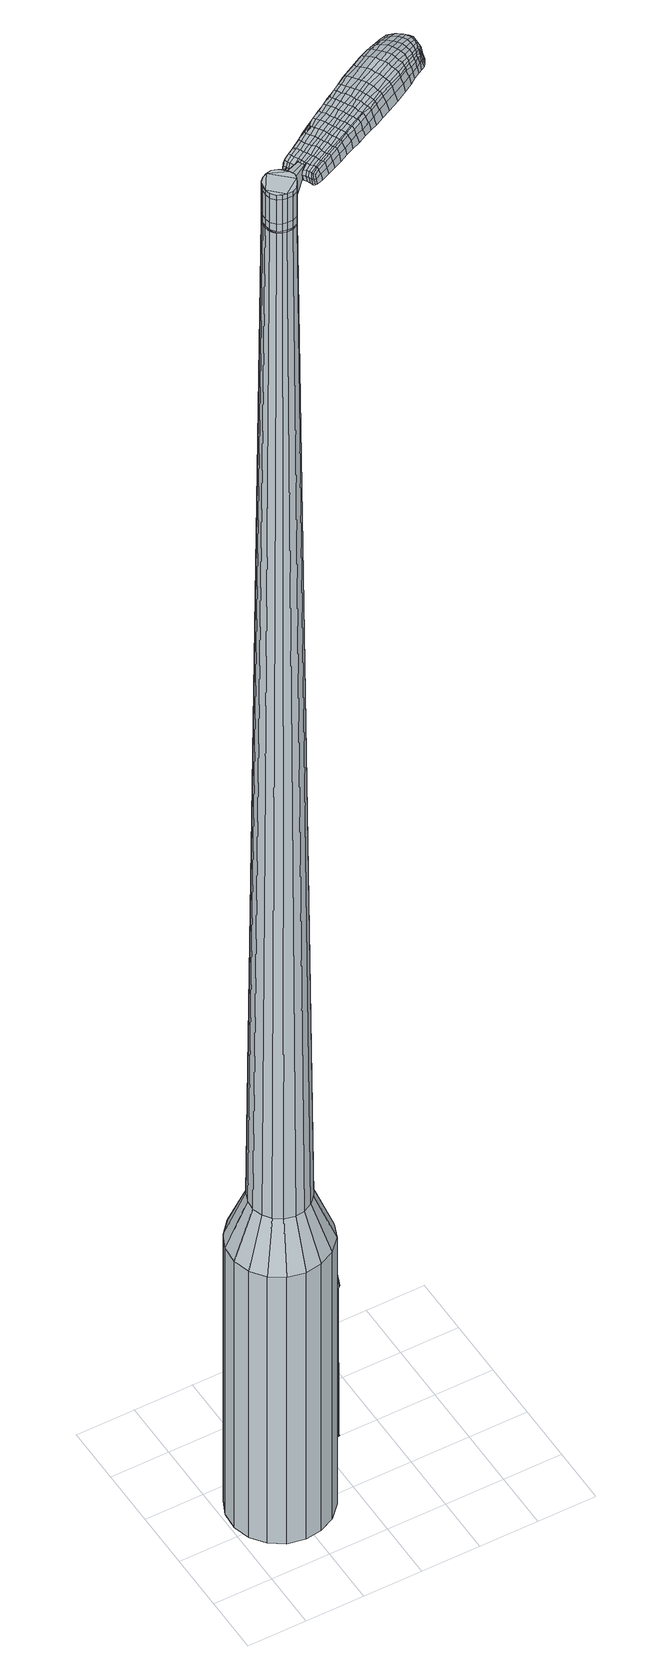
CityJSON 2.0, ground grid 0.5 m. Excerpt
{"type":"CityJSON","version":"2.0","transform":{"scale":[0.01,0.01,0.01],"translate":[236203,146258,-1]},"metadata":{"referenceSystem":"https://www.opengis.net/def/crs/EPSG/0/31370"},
"CityObjects":{
"object1":{"type":"GenericCityObject","attributes":{"cluster":675,"mean_distance_to_centroid":0.292,"new_centroid_x":236203.44,"new_centroid_y":146258.62,"mean_distance_to_camera":7.93,"H1":10.17,"H2":12.09,"Z_final":113.2,"cluster2":-1,"proj_x":236205.39,"proj_y":146262.51,"id_line":6606,"bearing_l":296.58,"distance":4.35,"orientation":"left","G_obj":26.58},"geometry":[{"type":"MultiSurface","lod":"2","boundaries":[[[0,1,2,3]],[[1,4,5,2]],[[4,6,7,5]],[[6,8,9,7]],[[8,10,11,9]],[[10,12,13,11]],[[12,14,15,13]],[[14,16,17,15]],[[16,18,19,17]],[[18,20,21,19]],[[20,22,23,21]],[[22,24,25,23]],[[24,26,27,25]],[[26,28,29,27]],[[28,30,31,29]],[[30,32,33,31]],[[32,34,35,33]],[[34,0,3,35]],[[36,37,38,39]],[[38,40,41,42]],[[41,43,42]],[[42,44,45,46]],[[45,47,46]],[[46,48,49,50]],[[49,51,50]],[[42,46,50,38]],[[50,52,39,38]],[[53,36,39]],[[2,5,7,35]],[[7,9,11,15]],[[11,13,15]],[[15,17,19,23]],[[19,21,23]],[[23,25,27,31]],[[27,29,31]],[[15,23,31,7]],[[31,33,35,7]],[[3,2,35]],[[1,0,54,55]],[[0,34,56,54]],[[34,32,57,56]],[[32,30,58,57]],[[30,28,59,58]],[[28,26,60,59]],[[26,24,61,60]],[[24,22,62,61]],[[22,20,63,62]],[[20,18,64,63]],[[18,16,65,64]],[[16,14,66,65]],[[14,12,67,66]],[[12,10,68,67]],[[10,8,69,68]],[[8,6,70,69]],[[6,4,71,70]],[[4,1,55,71]],[[55,54,72,73]],[[54,56,74,72]],[[56,57,75,74]],[[57,58,76,75]],[[58,59,77,76]],[[59,60,78,77]],[[60,61,79,78]],[[61,62,80,79]],[[62,63,81,80]],[[63,64,82,81]],[[64,65,83,82]],[[65,66,84,83]],[[66,67,85,84]],[[67,68,86,85]],[[68,69,87,86]],[[69,70,88,87]],[[70,71,89,88]],[[71,55,73,89]],[[72,90,91,92]],[[93,94,90,72]],[[95,96,94,93]],[[97,98,96,95]],[[99,100,98,97]],[[101,102,100,99]],[[103,104,102,101]],[[105,106,104,103]],[[81,107,106,105]],[[108,109,107,81]],[[110,111,109,108]],[[84,112,111,110]],[[85,113,112,84]],[[114,115,113,85]],[[116,117,115,114]],[[88,118,117,116]],[[89,119,118,88]],[[92,91,119,89]],[[120,121,122,123]],[[124,120,123,125]],[[126,124,125,127]],[[128,126,127,129]],[[130,128,129,131]],[[132,130,131,133]],[[134,132,133,135]],[[136,134,135,137]],[[138,136,137,139]],[[140,138,139,141]],[[142,140,141,143]],[[144,142,143,145]],[[146,144,145,147]],[[148,146,147,149]],[[150,148,149,151]],[[152,150,151,153]],[[73,72,92]],[[74,93,72]],[[74,75,95,93]],[[75,76,97,95]],[[76,77,99,97]],[[77,78,101,99]],[[78,79,103,101]],[[79,80,105,103]],[[80,81,105]],[[82,108,81]],[[82,83,110,108]],[[83,84,110]],[[86,114,85]],[[86,87,116,114]],[[87,88,116]],[[73,92,89]],[[154,91,90]],[[154,119,91]],[[155,117,118]],[[155,156,115,117]],[[156,113,115]],[[157,111,112]],[[157,158,109,111]],[[158,107,109]],[[159,106,107]],[[159,160,104,106]],[[160,161,102,104]],[[161,162,100,102]],[[162,163,98,100]],[[163,164,96,98]],[[164,165,94,96]],[[165,90,94]],[[39,52,152,166]],[[154,90,167,153]],[[53,39,166,121]],[[90,165,122,167]],[[36,53,121,120]],[[165,164,123,122]],[[37,36,120,124]],[[164,163,125,123]],[[38,37,124,126]],[[163,162,127,125]],[[40,38,126,128]],[[162,161,129,127]],[[41,40,128,130]],[[161,160,131,129]],[[43,41,130,132]],[[160,159,133,131]],[[42,43,132,134]],[[159,107,135,133]],[[44,42,134,136]],[[107,158,137,135]],[[45,44,136,138]],[[158,157,139,137]],[[47,45,138,140]],[[157,112,141,139]],[[46,47,140,142]],[[112,113,143,141]],[[48,46,142,144]],[[113,156,145,143]],[[49,48,144,146]],[[156,155,147,145]],[[51,49,146,148]],[[155,118,149,147]],[[50,51,148,150]],[[118,119,151,149]],[[52,50,150,152]],[[119,154,153,151]],[[152,153,168,169]],[[153,167,170,168]],[[167,122,171,170]],[[122,121,172,171]],[[121,166,173,172]],[[166,152,169,173]],[[174,175,176,177]],[[178,174,177,179]],[[174,178,180,181]],[[175,174,181,182]],[[183,184,185,186]],[[187,183,186,188]],[[183,187,189,190]],[[184,183,190,191]],[[192,193,194,195]],[[196,192,195,197]],[[192,196,198,199]],[[193,192,199,200]],[[201,202,203,204]],[[205,201,204,206]],[[201,205,207,208]],[[202,201,208,209]],[[210,211,212,213]],[[214,210,213,215]],[[210,214,216,217]],[[211,210,217,218]],[[219,220,221,222]],[[223,219,222,224]],[[219,223,225,226]],[[220,219,226,227]],[[228,229,230,231]],[[220,228,231,221]],[[228,220,227,232]],[[229,228,232,233]],[[234,235,236,237]],[[229,234,237,230]],[[234,229,233,238]],[[235,234,238,239]],[[240,178,179,241]],[[235,240,241,236]],[[240,235,239,242]],[[178,240,242,180]],[[243,244,245,246]],[[247,243,246,248]],[[243,247,249,250]],[[244,243,250,251]],[[252,253,254,255]],[[244,252,255,245]],[[252,244,251,256]],[[253,252,256,257]],[[258,259,260,261]],[[253,258,261,254]],[[258,253,257,262]],[[259,258,262,263]],[[264,265,266,267]],[[259,264,267,260]],[[264,259,263,268]],[[265,264,268,269]],[[270,175,182,271]],[[265,270,271,266]],[[270,265,269,272]],[[175,270,272,176]],[[273,274,275,276]],[[277,273,276,278]],[[273,277,279,280]],[[274,273,280,281]],[[282,283,284,285]],[[274,282,285,275]],[[282,274,281,286]],[[283,282,286,287]],[[288,289,290,291]],[[283,288,291,284]],[[288,283,287,292]],[[289,288,292,293]],[[294,187,188,295]],[[289,294,295,290]],[[294,289,293,296]],[[187,294,296,189]],[[297,298,299,300]],[[301,297,300,302]],[[297,301,303,304]],[[298,297,304,305]],[[306,307,308,309]],[[298,306,309,299]],[[306,298,305,310]],[[307,306,310,311]],[[312,313,314,315]],[[307,312,315,308]],[[312,307,311,316]],[[313,312,316,317]],[[318,319,320,321]],[[313,318,321,314]],[[318,313,317,322]],[[319,318,322,323]],[[324,184,191,325]],[[319,324,325,320]],[[324,319,323,326]],[[184,324,326,185]],[[327,213,212,328]],[[329,327,328,330]],[[327,329,331,332]],[[213,327,332,215]],[[333,329,330,334]],[[335,333,334,336]],[[333,335,337,338]],[[329,333,338,331]],[[339,335,336,340]],[[341,339,340,342]],[[339,341,343,344]],[[335,339,344,337]],[[345,341,342,346]],[[347,345,346,348]],[[345,347,349,350]],[[341,345,350,343]],[[351,347,348,352]],[[202,351,352,203]],[[351,202,209,353]],[[347,351,353,349]],[[354,355,200,199]],[[356,354,199,198]],[[354,356,357,358]],[[355,354,358,359]],[[360,361,359,358]],[[362,360,358,357]],[[360,362,363,364]],[[361,360,364,365]],[[366,367,365,364]],[[368,366,364,363]],[[366,368,369,370]],[[367,366,370,371]],[[372,373,371,370]],[[374,372,370,369]],[[372,374,207,205]],[[373,372,205,206]],[[375,376,377,378]],[[277,375,378,279]],[[375,277,278,379]],[[376,375,379,380]],[[381,196,197,382]],[[376,381,382,377]],[[381,376,380,383]],[[196,381,383,198]],[[384,385,386,387]],[[223,384,387,225]],[[384,223,224,388]],[[385,384,388,389]],[[390,391,392,393]],[[385,390,393,386]],[[390,385,389,394]],[[391,390,394,395]],[[396,193,200,397]],[[391,396,397,392]],[[396,391,395,398]],[[193,396,398,194]],[[399,400,401,402]],[[181,399,402,182]],[[399,181,180,403]],[[400,399,403,404]],[[405,406,407,408]],[[400,405,408,401]],[[405,400,404,409]],[[406,405,409,410]],[[411,204,203,412]],[[406,411,412,407]],[[411,406,410,413]],[[204,411,413,206]],[[414,415,416,417]],[[186,414,417,188]],[[414,186,185,418]],[[415,414,418,419]],[[420,208,207,421]],[[415,420,421,416]],[[420,415,419,422]],[[208,420,422,209]],[[423,424,425,426]],[[301,423,426,303]],[[423,301,302,427]],[[424,423,427,428]],[[429,214,215,430]],[[424,429,430,425]],[[429,424,428,431]],[[214,429,431,216]],[[432,433,434,435]],[[247,432,435,249]],[[432,247,248,436]],[[433,432,436,437]],[[438,439,440,441]],[[433,438,441,434]],[[438,433,437,442]],[[439,438,442,443]],[[444,211,218,445]],[[439,444,445,440]],[[444,439,443,446]],[[211,444,446,212]],[[447,448,437,436]],[[246,447,436,248]],[[447,246,245,449]],[[448,447,449,450]],[[451,452,443,442]],[[448,451,442,437]],[[451,448,450,453]],[[452,451,453,454]],[[455,328,212,446]],[[452,455,446,443]],[[455,452,454,456]],[[328,455,456,330]],[[457,458,459,460]],[[304,457,460,305]],[[457,304,303,426]],[[458,457,426,425]],[[461,332,331,462]],[[458,461,462,459]],[[461,458,425,430]],[[332,461,430,215]],[[463,464,450,449]],[[255,463,449,245]],[[463,255,254,465]],[[464,463,465,466]],[[467,468,454,453]],[[464,467,453,450]],[[467,464,466,469]],[[468,467,469,470]],[[471,334,330,456]],[[468,471,456,454]],[[471,468,470,472]],[[334,471,472,336]],[[473,474,475,476]],[[310,473,476,311]],[[473,310,305,460]],[[474,473,460,459]],[[477,338,337,478]],[[474,477,478,475]],[[477,474,459,462]],[[338,477,462,331]],[[479,480,466,465]],[[261,479,465,254]],[[479,261,260,481]],[[480,479,481,482]],[[483,484,470,469]],[[480,483,469,466]],[[483,480,482,485]],[[484,483,485,486]],[[487,340,336,472]],[[484,487,472,470]],[[487,484,486,488]],[[340,487,488,342]],[[489,490,491,492]],[[316,489,492,317]],[[489,316,311,476]],[[490,489,476,475]],[[493,344,343,494]],[[490,493,494,491]],[[493,490,475,478]],[[344,493,478,337]],[[495,496,482,481]],[[267,495,481,260]],[[495,267,266,497]],[[496,495,497,498]],[[499,500,486,485]],[[496,499,485,482]],[[499,496,498,501]],[[500,499,501,502]],[[503,346,342,488]],[[500,503,488,486]],[[503,500,502,504]],[[346,503,504,348]],[[505,506,507,508]],[[322,505,508,323]],[[505,322,317,492]],[[506,505,492,491]],[[509,350,349,510]],[[506,509,510,507]],[[509,506,491,494]],[[350,509,494,343]],[[511,512,498,497]],[[271,511,497,266]],[[511,271,182,402]],[[512,511,402,401]],[[513,514,502,501]],[[512,513,501,498]],[[513,512,401,408]],[[514,513,408,407]],[[515,352,348,504]],[[514,515,504,502]],[[515,514,407,412]],[[352,515,412,203]],[[516,517,419,418]],[[326,516,418,185]],[[516,326,323,508]],[[517,516,508,507]],[[518,353,209,422]],[[517,518,422,419]],[[518,517,507,510]],[[353,518,510,349]],[[519,520,380,379]],[[276,519,379,278]],[[519,276,275,521]],[[520,519,521,522]],[[523,356,198,383]],[[520,523,383,380]],[[523,520,522,524]],[[356,523,524,357]],[[525,526,527,528]],[[226,525,528,227]],[[525,226,225,387]],[[526,525,387,386]],[[529,530,531,532]],[[526,529,532,527]],[[529,526,386,393]],[[530,529,393,392]],[[533,355,359,534]],[[530,533,534,531]],[[533,530,392,397]],[[355,533,397,200]],[[535,536,522,521]],[[285,535,521,275]],[[535,285,284,537]],[[536,535,537,538]],[[539,362,357,524]],[[536,539,524,522]],[[539,536,538,540]],[[362,539,540,363]],[[541,542,543,544]],[[232,541,544,233]],[[541,232,227,528]],[[542,541,528,527]],[[545,546,547,548]],[[542,545,548,543]],[[545,542,527,532]],[[546,545,532,531]],[[549,361,365,550]],[[546,549,550,547]],[[549,546,531,534]],[[361,549,534,359]],[[551,552,538,537]],[[291,551,537,284]],[[551,291,290,553]],[[552,551,553,554]],[[555,368,363,540]],[[552,555,540,538]],[[555,552,554,556]],[[368,555,556,369]],[[557,558,559,560]],[[238,557,560,239]],[[557,238,233,544]],[[558,557,544,543]],[[561,562,563,564]],[[558,561,564,559]],[[561,558,543,548]],[[562,561,548,547]],[[565,367,371,566]],[[562,565,566,563]],[[565,562,547,550]],[[367,565,550,365]],[[567,568,554,553]],[[295,567,553,290]],[[567,295,188,417]],[[568,567,417,416]],[[569,374,369,556]],[[568,569,556,554]],[[569,568,416,421]],[[374,569,421,207]],[[570,571,404,403]],[[242,570,403,180]],[[570,242,239,560]],[[571,570,560,559]],[[572,573,410,409]],[[571,572,409,404]],[[572,571,559,564]],[[573,572,564,563]],[[574,373,206,413]],[[573,574,413,410]],[[574,573,563,566]],[[373,574,566,371]],[[575,576,577,578]],[[578,577,579,580]],[[581,579,577,582]],[[582,577,576,583]],[[584,585,586,587]],[[587,586,588,589]],[[590,588,586,591]],[[591,586,585,592]],[[593,594,595,596]],[[596,595,597,598]],[[599,597,595,600]],[[600,595,594,601]],[[602,603,604,605]],[[605,604,606,607]],[[608,606,604,609]],[[609,604,603,610]],[[611,612,613,614]],[[614,613,615,616]],[[617,615,613,618]],[[618,613,612,619]],[[620,621,622,623]],[[623,622,624,625]],[[626,624,622,627]],[[627,622,621,628]],[[629,630,631,632]],[[632,631,621,620]],[[628,621,631,633]],[[633,631,630,634]],[[635,636,637,638]],[[638,637,630,629]],[[634,630,637,639]],[[639,637,636,640]],[[580,579,641,642]],[[642,641,636,635]],[[640,636,641,643]],[[643,641,579,581]],[[644,645,646,647]],[[647,646,648,649]],[[650,648,646,651]],[[651,646,645,652]],[[653,654,655,656]],[[656,655,645,644]],[[652,645,655,657]],[[657,655,654,658]],[[659,660,661,662]],[[662,661,654,653]],[[658,654,661,663]],[[663,661,660,664]],[[665,666,667,668]],[[668,667,660,659]],[[664,660,667,669]],[[669,667,666,670]],[[583,576,671,672]],[[672,671,666,665]],[[670,666,671,673]],[[673,671,576,575]],[[674,675,676,677]],[[677,676,678,679]],[[680,678,676,681]],[[681,676,675,682]],[[683,684,685,686]],[[686,685,675,674]],[[682,675,685,687]],[[687,685,684,688]],[[689,690,691,692]],[[692,691,684,683]],[[688,684,691,693]],[[693,691,690,694]],[[589,588,695,696]],[[696,695,690,689]],[[694,690,695,697]],[[697,695,588,590]],[[698,699,700,701]],[[701,700,702,703]],[[704,702,700,705]],[[705,700,699,706]],[[707,708,709,710]],[[710,709,699,698]],[[706,699,709,711]],[[711,709,708,712]],[[713,714,715,716]],[[716,715,708,707]],[[712,708,715,717]],[[717,715,714,718]],[[719,720,721,722]],[[722,721,714,713]],[[718,714,721,723]],[[723,721,720,724]],[[592,585,725,726]],[[726,725,720,719]],[[724,720,725,727]],[[727,725,585,584]],[[611,614,728,729]],[[729,728,730,731]],[[732,730,728,733]],[[733,728,614,616]],[[731,730,734,735]],[[735,734,736,737]],[[738,736,734,739]],[[739,734,730,732]],[[737,736,740,741]],[[741,740,742,743]],[[744,742,740,745]],[[745,740,736,738]],[[743,742,746,747]],[[747,746,748,749]],[[750,748,746,751]],[[751,746,742,744]],[[749,748,752,753]],[[753,752,603,602]],[[610,603,752,754]],[[754,752,748,750]],[[601,755,756,600]],[[600,756,757,599]],[[758,757,756,759]],[[759,756,755,760]],[[760,761,762,759]],[[759,762,763,758]],[[764,763,762,765]],[[765,762,761,766]],[[766,767,768,765]],[[765,768,769,764]],[[770,769,768,771]],[[771,768,767,772]],[[772,773,774,771]],[[771,774,775,770]],[[608,775,774,606]],[[606,774,773,607]],[[776,777,778,779]],[[779,778,678,680]],[[679,678,778,780]],[[780,778,777,781]],[[598,597,782,783]],[[783,782,777,776]],[[781,777,782,784]],[[784,782,597,599]],[[785,786,787,788]],[[788,787,624,626]],[[625,624,787,789]],[[789,787,786,790]],[[791,792,793,794]],[[794,793,786,785]],[[790,786,793,795]],[[795,793,792,796]],[[601,594,797,798]],[[798,797,792,791]],[[796,792,797,799]],[[799,797,594,593]],[[800,801,802,803]],[[803,802,582,583]],[[581,582,802,804]],[[804,802,801,805]],[[806,807,808,809]],[[809,808,801,800]],[[805,801,808,810]],[[810,808,807,811]],[[602,605,812,813]],[[813,812,807,806]],[[811,807,812,814]],[[814,812,605,607]],[[815,816,817,818]],[[818,817,587,589]],[[584,587,817,819]],[[819,817,816,820]],[[608,609,821,822]],[[822,821,816,815]],[[820,816,821,823]],[[823,821,609,610]],[[824,825,826,827]],[[827,826,702,704]],[[703,702,826,828]],[[828,826,825,829]],[[616,615,830,831]],[[831,830,825,824]],[[829,825,830,832]],[[832,830,615,617]],[[833,834,835]],[[835,834,648,650]],[[649,648,834,836]],[[836,834,833,837]],[[838,839,840,841]],[[841,840,833,835]],[[837,833,840,842]],[[842,840,839,843]],[[619,612,844,845]],[[845,844,839,838]],[[843,839,844,846]],[[846,844,612,611]],[[837,847,848,836]],[[836,848,647,649]],[[644,647,848,849]],[[849,848,847,850]],[[843,851,852,842]],[[842,852,847,837]],[[850,847,852,853]],[[853,852,851,854]],[[611,729,855,846]],[[846,855,851,843]],[[854,851,855,856]],[[856,855,729,731]],[[857,858,859,860]],[[860,859,705,706]],[[704,705,859,827]],[[827,859,858,824]],[[732,733,861,862]],[[862,861,858,857]],[[824,858,861,831]],[[831,861,733,616]],[[850,863,864,849]],[[849,864,656,644]],[[653,656,864,865]],[[865,864,863,866]],[[854,867,868,853]],[[853,868,863,850]],[[866,863,868,869]],[[869,868,867,870]],[[731,735,871,856]],[[856,871,867,854]],[[870,867,871,872]],[[872,871,735,737]],[[873,874,875,876]],[[876,875,711,712]],[[706,711,875,860]],[[860,875,874,857]],[[738,739,877,878]],[[878,877,874,873]],[[857,874,877,862]],[[862,877,739,732]],[[866,879,880,865]],[[865,880,662,653]],[[659,662,880,881]],[[881,880,879,882]],[[870,883,884,869]],[[869,884,879,866]],[[882,879,884,885]],[[885,884,883,886]],[[737,741,887,872]],[[872,887,883,870]],[[886,883,887,888]],[[888,887,741,743]],[[889,890,891,892]],[[892,891,717,718]],[[712,717,891,876]],[[876,891,890,873]],[[744,745,893,894]],[[894,893,890,889]],[[873,890,893,878]],[[878,893,745,738]],[[882,895,896,881]],[[881,896,668,659]],[[665,668,896,897]],[[897,896,895,898]],[[886,899,900,885]],[[885,900,895,882]],[[898,895,900,901]],[[901,900,899,902]],[[743,747,903,888]],[[888,903,899,886]],[[902,899,903,904]],[[904,903,747,749]],[[905,906,907,908]],[[908,907,723,724]],[[718,723,907,892]],[[892,907,906,889]],[[750,751,909,910]],[[910,909,906,905]],[[889,906,909,894]],[[894,909,751,744]],[[898,911,912,897]],[[897,912,672,665]],[[583,672,912,803]],[[803,912,911,800]],[[902,913,914,901]],[[901,914,911,898]],[[800,911,914,809]],[[809,914,913,806]],[[749,753,915,904]],[[904,915,913,902]],[[806,913,915,813]],[[813,915,753,602]],[[820,916,917,819]],[[819,917,727,584]],[[724,727,917,908]],[[908,917,916,905]],[[610,754,918,823]],[[823,918,916,820]],[[905,916,918,910]],[[910,918,754,750]],[[781,919,920,780]],[[780,920,677,679]],[[674,677,920,921]],[[921,920,919,922]],[[599,757,923,784]],[[784,923,919,781]],[[922,919,923,924]],[[924,923,757,758]],[[925,926,927,928]],[[928,927,627,628]],[[626,627,927,788]],[[788,927,926,785]],[[929,930,931,932]],[[932,931,926,925]],[[785,926,931,794]],[[794,931,930,791]],[[760,755,933,934]],[[934,933,930,929]],[[791,930,933,798]],[[798,933,755,601]],[[922,935,936,921]],[[921,936,686,674]],[[683,686,936,937]],[[937,936,935,938]],[[758,763,939,924]],[[924,939,935,922]],[[938,935,939,940]],[[940,939,763,764]],[[941,942,943,944]],[[944,943,633,634]],[[628,633,943,928]],[[928,943,942,925]],[[945,946,947,948]],[[948,947,942,941]],[[925,942,947,932]],[[932,947,946,929]],[[766,761,949,950]],[[950,949,946,945]],[[929,946,949,934]],[[934,949,761,760]],[[938,951,952,937]],[[937,952,692,683]],[[689,692,952,953]],[[953,952,951,954]],[[764,769,955,940]],[[940,955,951,938]],[[954,951,955,956]],[[956,955,769,770]],[[957,958,959,960]],[[960,959,639,640]],[[634,639,959,944]],[[944,959,958,941]],[[961,962,963,964]],[[964,963,958,957]],[[941,958,963,948]],[[948,963,962,945]],[[772,767,965,966]],[[966,965,962,961]],[[945,962,965,950]],[[950,965,767,766]],[[954,967,968,953]],[[953,968,696,689]],[[589,696,968,818]],[[818,968,967,815]],[[770,775,969,956]],[[956,969,967,954]],[[815,967,969,822]],[[822,969,775,608]],[[805,970,971,804]],[[804,971,643,581]],[[640,643,971,960]],[[960,971,970,957]],[[811,972,973,810]],[[810,973,970,805]],[[957,970,973,964]],[[964,973,972,961]],[[607,773,974,814]],[[814,974,972,811]],[[961,972,974,966]],[[966,974,773,772]],[[575,578,177,176]],[[578,580,179,177]],[[590,591,190,189]],[[591,592,191,190]],[[593,596,195,194]],[[596,598,197,195]],[[617,618,217,216]],[[618,619,218,217]],[[620,623,222,221]],[[623,625,224,222]],[[629,632,231,230]],[[632,620,221,231]],[[635,638,237,236]],[[638,629,230,237]],[[580,642,241,179]],[[642,635,236,241]],[[650,651,250,249]],[[651,652,251,250]],[[652,657,256,251]],[[657,658,257,256]],[[658,663,262,257]],[[663,664,263,262]],[[664,669,268,263]],[[669,670,269,268]],[[670,673,272,269]],[[673,575,176,272]],[[680,681,280,279]],[[681,682,281,280]],[[682,687,286,281]],[[687,688,287,286]],[[688,693,292,287]],[[693,694,293,292]],[[694,697,296,293]],[[697,590,189,296]],[[698,701,300,299]],[[701,703,302,300]],[[707,710,309,308]],[[710,698,299,309]],[[713,716,315,314]],[[716,707,308,315]],[[719,722,321,320]],[[722,713,314,321]],[[592,726,325,191]],[[726,719,320,325]],[[776,779,378,377]],[[779,680,279,378]],[[598,783,382,197]],[[783,776,377,382]],[[625,789,388,224]],[[789,790,389,388]],[[790,795,394,389]],[[795,796,395,394]],[[796,799,398,395]],[[799,593,194,398]],[[703,828,427,302]],[[828,829,428,427]],[[829,832,431,428]],[[832,617,216,431]],[[835,435,434]],[[835,650,249,435]],[[838,841,441,440]],[[841,835,434,441]],[[619,845,445,218]],[[845,838,440,445]],[[975,976,977,978]],[[979,980,978,977]],[[981,982,983,984]],[[985,986,987,988]],[[976,989,990,977]],[[991,979,977,990]],[[992,981,984,993]],[[994,995,986,985]],[[989,996,997,990]],[[997,998,991,990]],[[999,992,993,1000]],[[1001,995,994,1002]],[[996,1003,1004,997]],[[1004,1005,998,997]],[[1006,999,1000,1007]],[[1008,1001,1002,1009]],[[1010,1011,1012,1013]],[[1014,1015,1011,1010]],[[1014,1016,1017,1015]],[[1016,1018,1019,1017]],[[1020,1021,1022,1023]],[[1024,1025,1021,1020]],[[1026,1027,1025,1024]],[[1028,1029,1027,1026]],[[1023,1012,1011,1020]],[[1020,1011,1015,1024]],[[1015,1017,1026,1024]],[[1017,1019,1028,1026]],[[984,983,980,979]],[[993,984,979,991]],[[998,1000,993,991]],[[1005,1007,1000,998]],[[985,988,982,981]],[[994,985,981,992]],[[1002,994,992,999]],[[1009,1002,999,1006]],[[986,1010,1013,987]],[[995,1014,1010,986]],[[1016,1014,995,1001]],[[1018,1016,1001,1008]],[[1030,1031,1032,1033]],[[1032,1034,1035,1036]],[[1032,1036,1037,1038]],[[1032,1038,1033]],[[1039,1030,1033,1040]],[[1041,1040,1033,1042]],[[1043,1042,1033]],[[1044,1032,1031,1045]],[[1046,1044,1045,1047]],[[1048,1046,1047,1049]],[[1050,1048,1049,1051]],[[1052,1050,1051,1053]],[[1053,1054,1055,1056]],[[1053,1056,1057,1058]],[[1053,1058,1059,1060]],[[1059,1061,1062,1063]],[[1059,1063,1064,1065]],[[1059,1065,1060]],[[1053,1060,1052]],[[1066,1067,1031,1030]],[[1068,1069,1034,1032]],[[1070,1071,1043,1033]],[[1067,1072,1045,1031]],[[1073,1068,1032,1044]],[[1072,1074,1047,1045]],[[1075,1073,1044,1046]],[[1074,1076,1049,1047]],[[1077,1075,1046,1048]],[[1076,1078,1051,1049]],[[1079,1077,1048,1050]],[[1078,1080,1053,1051]],[[1081,1079,1050,1052]],[[1080,1082,1054,1053]],[[1083,1084,1061,1059]],[[1085,1081,1052,1060]],[[1055,1054,1082,1086]],[[1056,1055,1086,1087]],[[1057,1056,1087,1088]],[[1058,1057,1088,1089]],[[1059,1058,1089,1083]],[[1090,1066,1030,1039]],[[1091,1090,1039,1040]],[[1092,1091,1040,1041]],[[1093,1092,1041,1042]],[[1071,1093,1042,1043]],[[1035,1034,1069,1094]],[[1062,1061,1084,1095]],[[1036,1035,1094,1096]],[[1037,1036,1096,1097]],[[1038,1037,1097,1098]],[[1033,1038,1098,1070]],[[1063,1062,1095,1099]],[[1064,1063,1099,1100]],[[1065,1064,1100,1101]],[[1060,1065,1101,1085]]]}]}
},
"vertices":[
[83,83,384],[87,69,384],[87,69,96],[83,83,96],[86,54,384],[86,54,96],[81,41,384],[81,41,96],[70,30,384],[70,30,96],[57,24,384],[57,24,96],[43,22,384],[43,22,96],[28,25,384],[28,25,96],[16,33,384],[16,33,96],[7,45,384],[7,45,96],[3,59,384],[3,59,96],[4,74,384],[4,74,96],[10,87,384],[10,87,96],[20,98,384],[20,98,96],[33,105,384],[33,105,96],[48,106,384],[48,106,96],[62,103,384],[62,103,96],[74,95,384],[74,95,96],[51,76,1524],[46,78,1524],[41,77,1524],[57,70,1524],[37,75,1524],[34,72,1524],[32,63,1524],[32,67,1524],[33,58,1524],[36,54,1524],[44,51,1524],[40,52,1524],[49,51,1524],[53,53,1524],[58,61,1524],[56,57,1524],[59,66,1524],[54,74,1524],[68,75,429],[70,67,429],[63,82,429],[55,87,429],[47,89,429],[38,88,429],[30,84,429],[24,78,429],[21,70,429],[20,61,429],[23,53,429],[28,46,429],[35,41,429],[44,39,429],[52,40,429],[60,44,429],[66,50,429],[70,58,429],[57,70,1483],[59,66,1483],[54,74,1483],[51,76,1483],[46,78,1483],[41,77,1483],[37,75,1483],[34,72,1483],[32,67,1483],[32,63,1483],[33,58,1483],[36,54,1483],[40,52,1483],[44,51,1483],[49,51,1483],[53,53,1483],[56,57,1483],[58,61,1483],[57,70,1485],[58,66,1485],[58,66,1483],[54,73,1483],[54,73,1485],[50,76,1483],[50,76,1485],[46,77,1483],[46,77,1485],[42,76,1483],[42,76,1485],[38,74,1483],[38,74,1485],[34,71,1483],[34,71,1485],[33,67,1483],[33,67,1485],[32,63,1485],[34,58,1483],[34,58,1485],[36,55,1483],[36,55,1485],[40,52,1485],[44,51,1485],[49,52,1483],[49,52,1485],[53,54,1483],[53,54,1485],[56,57,1485],[58,61,1485],[51,76,1519],[54,74,1519],[54,74,1493],[51,76,1493],[46,78,1519],[46,78,1493],[41,77,1519],[41,77,1493],[37,75,1519],[37,75,1493],[34,72,1519],[34,72,1493],[32,67,1519],[32,67,1493],[32,63,1519],[32,63,1493],[33,58,1519],[33,58,1493],[36,54,1519],[36,54,1493],[40,52,1519],[40,52,1493],[44,51,1519],[44,51,1493],[49,51,1519],[49,51,1493],[53,53,1519],[53,53,1493],[56,57,1519],[56,57,1493],[58,61,1519],[58,61,1493],[59,66,1519],[59,66,1493],[59,66,1485],[53,53,1485],[49,51,1485],[36,54,1485],[33,58,1485],[32,67,1485],[34,72,1485],[37,75,1485],[41,77,1485],[46,78,1485],[51,76,1485],[54,74,1485],[57,70,1519],[57,70,1493],[75,76,1513],[75,76,1518],[74,78,1513],[72,81,1513],[72,81,1518],[74,78,1518],[149,94,1519],[142,91,1518],[144,90,1509],[151,93,1510],[157,98,1519],[159,97,1510],[155,99,1526],[147,95,1525],[141,92,1525],[132,129,1519],[126,125,1518],[126,123,1525],[132,127,1525],[140,133,1519],[139,131,1526],[140,135,1510],[132,131,1510],[126,127,1509],[205,146,1519],[207,143,1519],[208,143,1513],[206,146,1513],[203,149,1519],[203,150,1513],[201,148,1524],[204,145,1524],[206,142,1524],[139,113,1530],[133,109,1529],[134,106,1529],[141,110,1530],[147,117,1531],[149,114,1531],[146,120,1530],[137,116,1530],[131,113,1529],[67,76,1512],[68,74,1512],[69,75,1517],[68,77,1517],[66,79,1512],[67,79,1517],[66,80,1506],[68,77,1506],[69,74,1506],[201,122,1519],[199,120,1519],[200,119,1512],[203,121,1512],[203,123,1518],[205,123,1512],[202,124,1522],[201,123,1523],[198,121,1524],[195,117,1519],[190,115,1519],[191,114,1512],[196,117,1512],[194,118,1524],[189,115,1525],[185,112,1519],[178,108,1519],[179,107,1511],[186,111,1511],[183,113,1526],[176,109,1526],[167,103,1519],[169,102,1510],[166,104,1526],[81,65,1513],[88,68,1513],[87,69,1518],[80,66,1517],[76,63,1512],[76,64,1516],[77,63,1506],[82,64,1507],[89,67,1507],[95,71,1514],[102,74,1515],[101,75,1520],[94,72,1519],[96,70,1507],[103,73,1507],[109,77,1515],[116,80,1516],[114,81,1522],[107,78,1521],[110,76,1508],[117,79,1508],[122,83,1517],[129,85,1517],[128,86,1524],[121,83,1523],[124,82,1508],[131,85,1509],[136,88,1518],[134,89,1524],[138,88,1509],[186,154,1519],[183,153,1519],[183,152,1524],[186,153,1523],[188,155,1518],[188,154,1522],[189,156,1512],[186,156,1512],[183,155,1512],[178,151,1519],[173,149,1519],[173,148,1525],[178,150,1524],[179,153,1512],[173,151,1512],[167,147,1519],[160,143,1519],[160,142,1526],[167,145,1526],[168,149,1511],[161,145,1511],[150,138,1519],[150,137,1526],[150,140,1510],[68,92,1513],[74,96,1513],[75,97,1507],[68,93,1507],[63,89,1512],[63,90,1506],[64,89,1516],[68,91,1517],[74,94,1518],[81,100,1514],[87,103,1515],[88,105,1507],[81,101,1507],[81,98,1519],[87,102,1520],[94,107,1515],[100,111,1516],[101,113,1508],[94,109,1508],[94,106,1521],[100,109,1522],[107,115,1517],[113,118,1517],[113,120,1509],[107,116,1508],[107,113,1523],[113,116,1524],[119,122,1518],[120,124,1509],[119,120,1524],[73,79,1519],[74,77,1519],[80,83,1520],[81,80,1520],[78,85,1520],[72,82,1519],[86,86,1522],[88,84,1522],[93,89,1523],[94,87,1523],[92,92,1523],[85,89,1521],[100,93,1524],[101,90,1524],[106,96,1525],[108,93,1525],[105,99,1525],[98,96,1524],[113,99,1526],[114,97,1526],[119,103,1527],[121,100,1527],[118,106,1527],[111,102,1526],[126,106,1528],[127,103,1528],[124,109,1528],[201,144,1527],[203,140,1527],[199,147,1526],[195,145,1527],[197,142,1528],[199,138,1528],[191,139,1529],[193,136,1529],[189,142,1528],[183,139,1530],[185,136,1530],[187,132,1530],[178,132,1531],[180,129,1531],[176,136,1530],[168,132,1531],[170,128,1531],[172,125,1531],[159,123,1531],[160,119,1531],[157,126,1531],[191,155,1518],[194,154,1519],[194,155,1513],[191,156,1513],[190,154,1523],[193,153,1523],[198,152,1519],[199,153,1513],[197,151,1524],[205,125,1518],[206,128,1518],[204,128,1523],[203,125,1523],[206,125,1513],[207,127,1513],[207,131,1519],[208,135,1519],[206,135,1524],[206,131,1523],[208,131,1513],[209,135,1513],[208,139,1519],[206,138,1524],[209,139,1513],[146,96,1528],[146,98,1528],[139,95,1528],[140,93,1527],[154,100,1528],[154,102,1529],[145,101,1529],[143,104,1530],[137,101,1529],[138,98,1528],[153,104,1529],[152,108,1530],[142,107,1530],[135,104,1529],[150,111,1531],[132,125,1528],[133,123,1529],[141,128,1529],[140,130,1528],[126,122,1527],[127,120,1528],[135,120,1529],[143,124,1530],[129,116,1528],[62,87,1512],[63,85,1512],[64,85,1517],[63,87,1517],[62,88,1506],[63,86,1506],[64,82,1512],[65,83,1517],[65,83,1506],[74,63,1512],[73,65,1512],[74,64,1506],[75,63,1506],[74,64,1517],[74,66,1517],[72,67,1512],[71,69,1512],[72,69,1506],[73,67,1506],[73,68,1517],[72,70,1517],[69,72,1512],[70,72,1506],[70,72,1517],[79,67,1519],[79,68,1519],[86,70,1520],[85,71,1520],[78,70,1519],[76,72,1519],[84,73,1520],[83,76,1520],[75,75,1519],[82,78,1520],[68,90,1519],[69,88,1519],[75,91,1520],[74,93,1520],[70,85,1519],[77,88,1520],[93,73,1521],[92,74,1521],[100,76,1522],[99,77,1522],[91,76,1521],[90,79,1521],[98,79,1522],[97,82,1523],[89,81,1522],[95,84,1523],[81,97,1521],[82,95,1521],[88,99,1522],[88,100,1522],[83,92,1521],[90,96,1522],[107,79,1523],[106,80,1523],[113,82,1524],[113,83,1524],[105,83,1523],[103,85,1524],[111,86,1525],[110,88,1525],[102,88,1524],[109,91,1525],[94,104,1523],[95,102,1523],[101,106,1524],[100,108,1524],[96,99,1524],[103,103,1525],[120,85,1525],[119,86,1525],[127,88,1526],[126,89,1526],[118,89,1526],[117,91,1526],[125,92,1527],[123,94,1527],[115,94,1526],[122,97,1527],[107,111,1525],[108,109,1525],[114,113,1526],[113,115,1526],[110,106,1526],[116,109,1527],[133,91,1527],[133,92,1527],[131,95,1527],[130,98,1528],[129,100,1528],[120,118,1527],[121,116,1527],[122,113,1528],[188,152,1525],[191,152,1525],[185,151,1526],[187,150,1526],[195,150,1526],[191,148,1527],[201,124,1525],[202,127,1525],[199,125,1526],[198,123,1525],[203,130,1525],[204,133,1526],[200,131,1527],[200,128,1526],[204,137,1526],[200,135,1527],[180,149,1526],[182,148,1527],[174,147,1527],[176,145,1528],[185,146,1528],[179,143,1529],[194,120,1526],[194,122,1527],[189,119,1528],[188,117,1527],[195,125,1527],[195,128,1528],[189,125,1529],[189,122,1528],[194,132,1528],[188,129,1530],[168,144,1528],[170,143,1529],[161,141,1528],[163,139,1529],[173,140,1529],[165,136,1530],[183,114,1528],[183,116,1528],[176,112,1529],[176,110,1528],[183,119,1529],[182,122,1530],[174,118,1530],[175,115,1530],[181,126,1530],[173,122,1531],[151,135,1529],[152,133,1529],[154,130,1530],[165,105,1528],[165,107,1529],[164,110,1530],[163,113,1530],[162,116,1531],[144,92,1509],[142,93,1518],[148,96,1518],[150,95,1509],[156,100,1519],[158,99,1510],[154,100,1525],[147,97,1525],[140,94,1525],[127,122,1525],[127,124,1518],[133,127,1518],[133,125,1525],[140,131,1519],[140,129,1525],[141,133,1510],[133,129,1509],[127,126,1509],[206,142,1513],[205,142,1519],[203,145,1519],[204,145,1513],[201,147,1519],[202,148,1513],[200,147,1524],[202,144,1524],[204,141,1524],[134,107,1528],[133,109,1528],[140,113,1529],[141,110,1529],[148,117,1529],[149,114,1529],[146,120,1529],[138,116,1529],[131,113,1528],[71,75,1516],[70,75,1512],[69,77,1512],[70,78,1516],[68,80,1512],[69,80,1516],[68,81,1506],[70,78,1506],[71,75,1506],[199,121,1512],[197,122,1519],[200,123,1518],[201,123,1512],[202,125,1518],[203,124,1512],[201,125,1522],[199,124,1523],[196,123,1523],[190,115,1512],[189,116,1519],[193,119,1519],[195,118,1512],[192,120,1524],[187,117,1525],[178,109,1511],[177,110,1519],[184,113,1519],[185,113,1511],[182,114,1525],[175,111,1526],[166,105,1519],[168,104,1510],[165,106,1526],[86,70,1518],[87,70,1513],[81,67,1513],[80,67,1517],[76,65,1512],[76,66,1515],[77,65,1506],[82,66,1506],[89,69,1507],[100,76,1520],[101,76,1514],[94,73,1514],[93,73,1519],[96,72,1507],[103,75,1507],[114,82,1522],[115,81,1516],[108,79,1515],[107,79,1521],[110,78,1508],[117,81,1508],[127,88,1523],[128,87,1517],[122,84,1516],[120,85,1522],[123,84,1508],[130,87,1508],[135,90,1517],[134,91,1524],[137,89,1509],[184,150,1523],[183,151,1519],[186,152,1518],[187,151,1523],[188,153,1518],[188,152,1522],[189,154,1512],[187,154,1512],[184,153,1512],[174,146,1525],[174,147,1519],[179,149,1519],[179,148,1524],[179,151,1512],[174,149,1512],[161,140,1526],[161,142,1519],[168,145,1519],[168,143,1525],[169,147,1511],[162,143,1511],[151,136,1519],[151,135,1526],[151,138,1510],[76,96,1507],[75,94,1513],[69,90,1513],[69,92,1506],[65,88,1512],[65,89,1506],[66,87,1515],[69,89,1517],[75,93,1518],[89,103,1507],[88,102,1514],[82,98,1514],[82,100,1507],[82,97,1519],[88,100,1520],[102,111,1508],[101,109,1516],[95,105,1515],[95,107,1508],[95,104,1521],[101,108,1522],[115,118,1508],[114,116,1517],[108,113,1516],[108,115,1508],[108,111,1522],[114,115,1523],[120,120,1517],[121,122,1509],[120,118,1524],[74,80,1518],[75,77,1518],[80,83,1519],[81,81,1519],[79,85,1519],[73,82,1518],[87,86,1520],[88,84,1520],[94,90,1521],[95,87,1521],[92,92,1521],[86,89,1520],[100,93,1523],[101,90,1523],[107,96,1524],[108,94,1524],[105,99,1524],[99,96,1523],[113,100,1525],[115,97,1525],[120,103,1526],[121,100,1526],[118,106,1526],[112,102,1525],[127,106,1527],[128,103,1527],[125,109,1527],[202,140,1526],[200,143,1526],[198,146,1525],[194,144,1526],[197,141,1526],[198,138,1526],[192,135,1528],[191,139,1528],[189,142,1527],[182,138,1528],[185,135,1529],[186,132,1529],[180,129,1530],[178,132,1530],[176,135,1529],[168,131,1530],[170,128,1530],[172,125,1530],[160,120,1530],[159,123,1530],[157,126,1530],[193,153,1513],[193,152,1518],[190,153,1518],[190,154,1512],[190,152,1523],[192,151,1523],[197,150,1519],[198,151,1513],[196,149,1523],[203,128,1523],[204,128,1518],[203,126,1518],[201,126,1523],[204,126,1512],[205,128,1512],[204,135,1523],[206,135,1519],[205,132,1519],[204,131,1523],[206,131,1513],[207,135,1513],[206,138,1519],[204,138,1524],[207,139,1513],[139,96,1527],[146,99,1527],[146,98,1527],[140,95,1526],[154,101,1527],[154,103,1528],[137,101,1528],[144,104,1528],[145,101,1528],[138,98,1527],[153,105,1528],[152,108,1529],[142,107,1529],[136,104,1528],[150,111,1529],[142,127,1528],[134,123,1527],[133,124,1527],[141,128,1527],[127,121,1526],[128,120,1527],[136,120,1528],[144,124,1528],[129,116,1527],[66,86,1516],[65,86,1512],[64,87,1512],[65,87,1516],[64,88,1506],[65,87,1506],[66,83,1512],[67,83,1516],[67,84,1506],[75,66,1512],[75,65,1512],[76,65,1506],[76,66,1516],[75,67,1516],[74,70,1506],[73,70,1512],[74,68,1512],[75,68,1506],[74,69,1516],[73,71,1516],[71,73,1512],[72,73,1506],[72,73,1516],[79,69,1518],[80,68,1518],[86,71,1519],[86,72,1519],[77,73,1518],[78,71,1518],[85,74,1519],[84,76,1519],[76,75,1518],[82,78,1519],[76,92,1519],[70,88,1518],[69,89,1518],[75,92,1519],[71,85,1518],[77,89,1519],[93,75,1520],[93,74,1520],[100,77,1521],[99,78,1521],[90,79,1520],[92,77,1520],[98,80,1521],[97,82,1521],[89,81,1520],[96,85,1521],[89,99,1521],[82,95,1520],[82,96,1520],[88,100,1521],[84,92,1520],[91,96,1521],[106,81,1522],[106,80,1522],[113,83,1523],[113,84,1523],[104,85,1522],[105,83,1522],[112,86,1523],[110,89,1524],[103,88,1523],[109,91,1524],[102,106,1523],[96,102,1522],[95,103,1522],[101,107,1523],[97,99,1522],[104,103,1523],[120,87,1524],[120,86,1524],[127,89,1525],[126,90,1525],[117,92,1525],[118,89,1524],[125,92,1525],[124,95,1526],[116,94,1525],[123,98,1526],[115,113,1525],[109,109,1524],[108,110,1524],[114,114,1525],[110,106,1524],[117,109,1525],[133,93,1526],[133,92,1526],[130,98,1527],[132,95,1526],[129,101,1527],[121,116,1526],[121,117,1526],[123,113,1526],[190,150,1524],[188,151,1524],[185,150,1525],[187,149,1525],[194,148,1525],[191,147,1525],[198,125,1525],[201,127,1524],[200,125,1524],[197,124,1525],[199,132,1526],[202,134,1525],[202,130,1524],[199,128,1525],[202,137,1525],[199,135,1526],[182,147,1526],[180,148,1526],[174,145,1526],[176,144,1527],[185,145,1526],[179,142,1527],[188,120,1527],[193,123,1526],[193,121,1526],[187,118,1526],[188,126,1528],[194,129,1527],[194,126,1526],[188,122,1527],[193,132,1527],[187,129,1528],[170,142,1527],[169,143,1527],[162,139,1527],[163,138,1528],[173,139,1528],[166,135,1529],[175,113,1528],[182,117,1527],[182,115,1527],[175,112,1527],[174,119,1529],[182,123,1529],[182,119,1528],[175,116,1528],[181,126,1529],[173,122,1530],[152,133,1528],[151,134,1528],[155,129,1529],[164,108,1528],[165,106,1528],[163,113,1529],[164,110,1529],[162,116,1530],[77,64,1508],[73,70,1508],[103,84,1509],[107,77,1509],[123,93,1510],[127,85,1510],[158,110,1512],[163,102,1512],[146,94,1511],[142,102,1511],[175,118,1513],[186,124,1514],[190,117,1514],[179,110,1513],[70,76,1508],[100,91,1509],[119,101,1510],[154,118,1512],[138,110,1511],[170,126,1513],[182,132,1514],[67,82,1508],[96,98,1509],[115,108,1510],[150,127,1512],[134,119,1511],[178,140,1514],[166,135,1513],[64,88,1508],[93,105,1509],[111,116,1510],[146,135,1512],[130,127,1511],[174,148,1514],[162,143,1513],[198,131,1514],[202,134,1514],[205,128,1514],[202,123,1514],[194,138,1514],[199,141,1514],[191,146,1514],[195,147,1514],[187,153,1514],[192,153,1514],[205,139,1515],[206,143,1515],[207,142,1515],[207,135,1515],[203,143,1515],[206,144,1515],[201,147,1515],[205,145,1515],[199,150,1515],[205,146,1515],[45,107,334],[49,108,334],[49,108,165],[35,106,171],[45,107,165],[41,107,165],[38,107,166],[36,106,167],[35,106,169],[41,107,334],[38,107,333],[36,106,332],[35,106,331],[35,106,328],[63,104,165],[63,104,334],[75,96,165],[75,96,334],[84,84,165],[84,84,334],[89,69,165],[89,69,334],[88,54,165],[88,54,334],[86,50,334],[85,47,334],[84,44,333],[83,42,332],[83,41,331],[82,41,328],[86,50,165],[82,41,171],[83,41,169],[83,42,167],[84,44,166],[85,47,165],[45,104,334],[49,105,334],[49,105,165],[45,104,165],[35,103,171],[35,103,328],[62,101,334],[62,101,165],[74,94,334],[74,94,165],[82,82,334],[82,82,165],[86,69,334],[86,69,165],[85,55,334],[85,55,165],[84,51,334],[80,42,328],[80,42,171],[84,51,165],[82,48,334],[81,45,333],[81,43,332],[80,42,331],[41,104,334],[39,104,333],[37,104,332],[35,103,331],[41,104,165],[80,42,169],[39,104,166],[37,104,167],[35,103,169],[81,43,167],[81,45,166],[82,48,165]
]}
